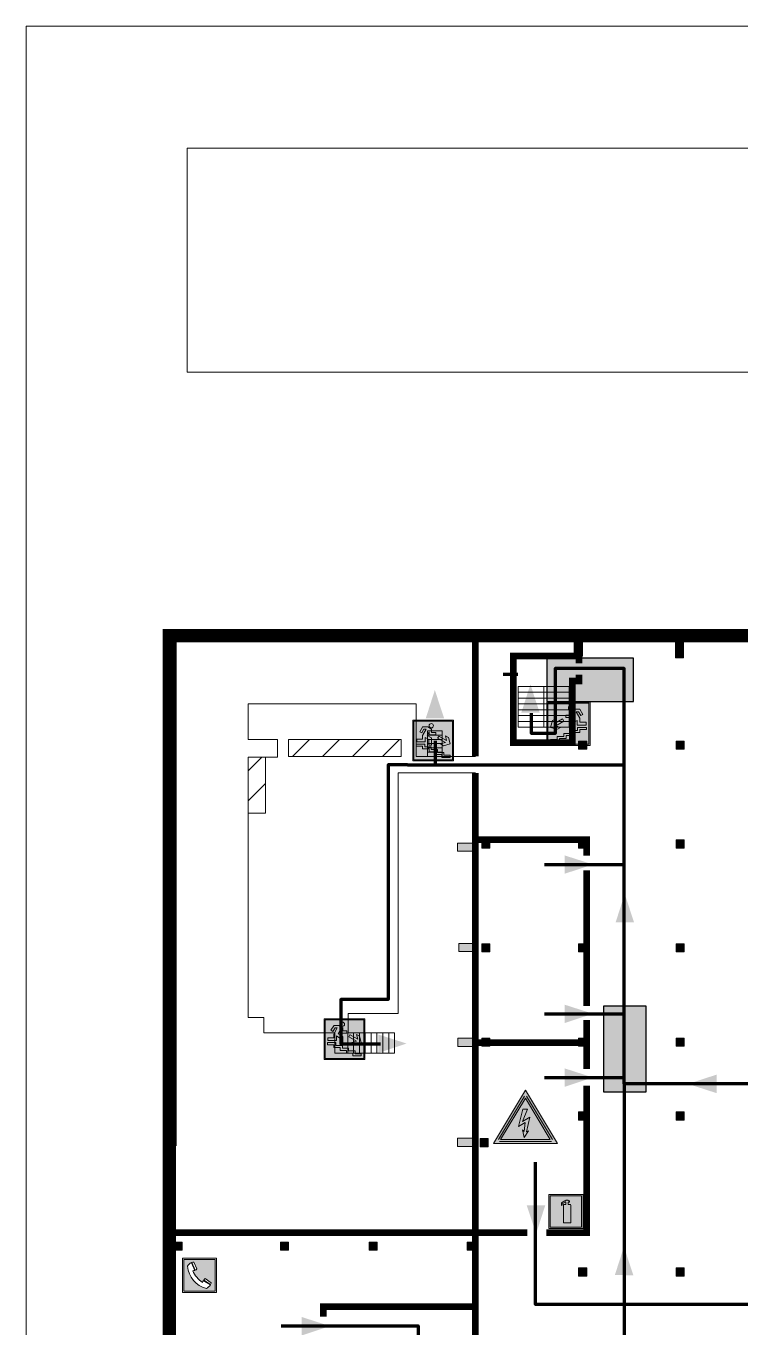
# Model space of a CAD drawing. Header units: millimetres. Extents: x 13810 to 67229, y 12374 to 21950.
# Drawn here: x 30417.2 to 30529.7, y 13946 to 14150.9 of the extents above; entities that cross this region are included whole.
import ezdxf

# ---------------------------------------------------------------- set-up
doc = ezdxf.new("R2010")
doc.units = ezdxf.units.MM
doc.layers.add('План_Штампы', color=7, linetype='Continuous')
picture_1 = doc.add_image_def('image1.jpg', size_in_pixel=(337, 105))

# ---------------------------------------------------------------- blocks, each defined once
blk = doc.blocks.new('A$C32E8229D')
at = {"true_color": 0xffffff}
blk.add_hatch(color=7, dxfattribs=at).paths.add_polyline_path([(0, 0), (0, -8), (16, -8), (16, 0)])
h = blk.add_hatch(color=126)
h.paths.add_polyline_path([(0.2, -0.2), (15.8, -0.2), (15.8, -7.8), (0.2, -7.8)])
h.paths.add_polyline_path([(13.49, -2.05), (12.08, -2.05), (11.37, -2.63, 0.162397), (11.29, -2.84), (11.29, -3.63), (10.35, -3.63), (10.35, -4.05), (11.68, -4.05), (11.68, -3.48), (12.26, -4.28), (11.29, -5.1), (11.29, -6.78), (11.85, -6.78), (11.85, -5.44), (12.8, -4.64), (12.8, -5.94), (14.46, -5.94), (14.46, -5.39), (13.45, -5.39), (13.45, -3.97), (12.46, -2.59), (13.15, -2.59), (13.69, -3.34), (14.18, -3)], flags=16)
h.paths.add_polyline_path([(10.74, -1.82, 1), (11.8, -1.82, 1)], flags=16)
h.paths.add_polyline_path([(9.39, -3.59), (5.99, -3.59), (6.56, -3.03), (5.91, -3.03), (5.1, -3.83), (5.91, -4.64), (6.56, -4.64), (5.99, -4.09), (9.39, -4.09)], flags=16)
h.paths.add_polyline_path([(4.29, -1.08), (1.72, -1.08), (1.72, -6.6), (4.29, -6.6)], flags=16)
at = {"color": 126}
blk.add_lwpolyline([(16, -8), (0, -8), (0, 0), (16, 0)], close=True, dxfattribs=at)
blk = doc.blocks.new('A$C3AD82952')
at = {"true_color": 0xf5f5ff}
h = blk.add_hatch(color=7, dxfattribs=at)
h.dxf.hatch_style = 1
h.paths.add_polyline_path([(8.21, 8.73, 0.414214), (7.89, 9.05), (7.22, 9.05), (7.22, 9.92), (7.59, 9.92, 1), (7.57, 10.36), (7.22, 10.36), (7.22, 10.6), (6.43, 10.6), (6.43, 10.36), (6.01, 10.36), (4.74, 9.59), (4.74, 8.69), (4.98, 8.73), (4.98, 9.26), (6.12, 9.91), (6.43, 9.91), (6.43, 9.05), (5.76, 9.05, 0.414214), (5.44, 8.73), (5.44, 2.2), (8.21, 2.2)], flags=0)
h.paths.add_polyline_path([(12.8, 12.8), (0, 12.8), (0, 0), (12.8, 0)])
h.paths.add_polyline_path([(0.51, 12.29), (12.29, 12.29), (12.29, 0.51), (0.51, 0.51)], flags=16)
h.paths.add_polyline_path([(4.74, 9.59), (6.01, 10.36), (6.43, 10.36), (6.43, 10.6), (7.22, 10.6), (7.22, 10.36), (7.59, 10.36, -0.94586), (7.59, 9.92), (7.22, 9.92), (7.22, 9.05), (7.89, 9.05, -0.414214), (8.21, 8.73), (8.21, 2.2), (5.44, 2.2), (5.44, 8.73, -0.414214), (5.76, 9.05), (6.43, 9.05), (6.43, 9.91), (6.12, 9.91), (4.98, 9.26), (4.98, 8.73), (4.74, 8.69)], flags=0)
h = blk.add_hatch(color=242)
h.dxf.hatch_style = 1
h.paths.add_polyline_path([(12.29, 12.29), (0.51, 12.29), (0.51, 0.51), (12.29, 0.51)])
h.paths.add_polyline_path([(4.74, 8.69), (4.74, 9.59), (6.01, 10.36), (6.43, 10.36), (6.43, 10.6), (7.22, 10.6), (7.22, 10.36), (7.59, 10.36, -0.94586), (7.59, 9.92), (7.22, 9.92), (7.22, 9.05), (7.89, 9.05, -0.414214), (8.21, 8.73), (8.21, 2.2), (5.44, 2.2), (5.44, 8.73, -0.414214), (5.76, 9.05), (6.43, 9.05), (6.43, 9.91), (6.12, 9.91), (4.98, 9.26), (4.98, 8.73)], flags=16)
h = blk.add_hatch(color=7, dxfattribs=at)
h.dxf.hatch_style = 1
h.paths.add_polyline_path([(8.21, 8.73, 0.414214), (7.89, 9.05), (7.22, 9.05), (7.22, 9.92), (7.59, 9.92, 1), (7.57, 10.36), (7.22, 10.36), (7.22, 10.6), (6.43, 10.6), (6.43, 10.36), (6.01, 10.36), (4.74, 9.59), (4.74, 8.69), (4.98, 8.73), (4.98, 9.26), (6.12, 9.91), (6.43, 9.91), (6.43, 9.05), (5.76, 9.05, 0.414214), (5.44, 8.73), (5.44, 2.2), (8.21, 2.2)])
at = {"color": 242, "lineweight": 5}
for p, q in [((0, 0), (0, 12.8)), ((0, 12.8), (12.8, 12.8)), ((6.01, 10.36), (4.74, 9.59)), ((4.98, 9.26), (6.12, 9.91)), ((6.01, 10.36), (6.43, 10.36)), ((6.12, 9.91), (6.43, 9.91)), ((7.22, 10.6), (6.43, 10.6)), ((6.43, 10.6), (6.43, 10.36)), ((6.43, 9.91), (6.43, 9.05)), ((7.22, 10.36), (7.22, 10.6)), ((7.59, 10.36), (7.22, 10.36)), ((7.22, 9.05), (7.22, 9.92)), ((7.59, 9.92), (7.22, 9.92)), ((12.8, 0), (12.8, 12.8)), ((4.74, 9.59), (4.74, 8.69)), ((4.74, 8.69), (4.98, 8.73)), ((4.98, 8.73), (4.98, 9.26)), ((5.44, 2.2), (5.44, 8.73)), ((5.76, 9.05), (6.43, 9.05)), ((7.89, 9.05), (7.22, 9.05)), ((8.21, 2.2), (8.21, 8.73)), ((0, 0), (12.8, 0)), ((5.44, 2.2), (8.21, 2.2))]:
    blk.add_line(p, q, dxfattribs=at)
blk.add_lwpolyline([(0.51, 12.29), (12.29, 12.29), (12.29, 0.51), (0.51, 0.51)], close=True, dxfattribs=at)
for centre, radius, start, end in [((7.58, 10.14), 0.223, 273.1875, 86.8125), ((5.76, 8.73), 0.32, 90, 180), ((7.89, 8.73), 0.32, 0, 90)]:
    blk.add_arc(centre, radius, start, end, dxfattribs=at)
blk = doc.blocks.new('A$C3E6D3DDE')
at = {"lineweight": 5}
h = blk.add_hatch(color=40, dxfattribs=at)
h.paths.add_polyline_path([(24.1, 1.45), (16.46, -11.35), (31.74, -11.35)])
h.paths.add_polyline_path([(24.09, -0.46), (30.03, -10.41), (18.14, -10.41)], flags=16)
h.paths.add_polyline_path([(24.54, -3.08), (23.41, -6.02), (25.13, -5.01), (24.33, -8.5), (24.82, -8.27), (23.79, -9.86), (23.4, -8.04), (23.8, -8.43), (24.04, -6.29), (22.39, -7.25), (23.44, -3.08)], flags=0)
h = blk.add_hatch(color=256, dxfattribs=at)
h.paths.add_polyline_path([(24.37, 0.03, 0.567511), (23.82, 0.03), (17.59, -10.4, 0.582454), (17.86, -10.88), (30.32, -10.88, 0.582149), (30.6, -10.4)])
h.paths.add_polyline_path([(24.09, -0.46), (18.14, -10.41), (30.03, -10.41)], flags=16)
h.paths.add_polyline_path([(24.54, -3.08), (23.41, -6.02), (25.13, -5.01), (24.33, -8.5), (24.82, -8.27), (23.79, -9.86), (23.4, -8.04), (23.8, -8.43), (24.04, -6.29), (22.39, -7.25), (23.44, -3.08)], flags=0)
h = blk.add_hatch(color=40, dxfattribs=at)
h.paths.add_polyline_path([(24.09, -0.46), (18.14, -10.41), (30.03, -10.41)])
h.paths.add_polyline_path([(24.82, -8.27), (23.79, -9.86), (23.4, -8.04), (23.8, -8.43), (24.04, -6.29), (22.39, -7.25), (23.44, -3.08), (24.54, -3.08), (23.41, -6.02), (25.13, -5.01), (24.33, -8.5)], flags=16)
at = {"color": 40, "lineweight": 5}
for p, q in [((16.46, -11.35), (24.1, 1.45)), ((24.1, 1.45), (31.74, -11.35))]:
    blk.add_line(p, q, dxfattribs=at)
at = {"lineweight": 5}
for p, q in [((17.59, -10.4), (23.82, 0.03)), ((24.37, 0.03), (30.6, -10.4)), ((18.14, -10.41), (24.09, -0.46)), ((23.44, -3.08), (22.39, -7.25)), ((23.41, -6.02), (24.54, -3.08)), ((24.54, -3.08), (23.44, -3.08)), ((24.09, -0.46), (30.03, -10.41)), ((25.13, -5.01), (23.41, -6.02)), ((24.33, -8.5), (25.13, -5.01)), ((22.39, -7.25), (24.04, -6.29)), ((23.8, -8.43), (23.4, -8.04)), ((23.4, -8.04), (23.79, -9.86)), ((23.79, -9.86), (24.82, -8.27)), ((24.04, -6.29), (23.8, -8.43)), ((24.82, -8.27), (24.33, -8.5)), ((17.86, -10.88), (30.32, -10.88)), ((18.14, -10.41), (30.03, -10.41))]:
    blk.add_line(p, q, dxfattribs=at)
at = {"color": 50, "lineweight": 5}
blk.add_line((31.74, -11.35), (16.46, -11.35), dxfattribs=at)
blk = doc.blocks.new('A$C456E1F9C')
at = {"lineweight": 5}
h = blk.add_hatch(color=242, dxfattribs=at)
h.paths.add_polyline_path([(0.51, -1.47), (0.51, -13.26), (12.29, -13.26), (12.29, -1.47)])
h.paths.add_polyline_path([(5.42, -4.95, -0.254479), (4.78, -5.4), (3.52, -2.53, -0.209735), (4.23, -2.4)], flags=16)
h.paths.add_polyline_path([(8.53, -8.6), (10.87, -10.17), (10.54, -10.76), (8.03, -9.13, -0.192251)], flags=16)
h.paths.add_polyline_path([(4.61, -5.49, 0.005518), (3.87, -5.72, 0.128647), (7.49, -10.01, 0.00809), (7.83, -9.33), (10.47, -10.97, -0.16736), (8.99, -12.25, -0.327862), (1.95, -3.95, -0.166952), (3.36, -2.62)], flags=16)
at = {"color": 242, "lineweight": 5}
for p, q in [((0, -13.77), (0, -0.97)), ((12.8, -0.97), (0, -0.97)), ((4.61, -5.49), (3.36, -2.62)), ((3.52, -2.53), (4.78, -5.4)), ((4.23, -2.4), (5.42, -4.95)), ((12.8, -13.77), (12.8, -0.97)), ((7.83, -9.33), (10.47, -10.97)), ((8.03, -9.13), (10.54, -10.76)), ((10.81, -10.12), (8.53, -8.6)), ((0, -13.77), (12.8, -13.77)), ((10.54, -10.76), (10.8, -10.3)), ((10.8, -10.3), (10.81, -10.12))]:
    blk.add_line(p, q, dxfattribs=at)
blk.add_lwpolyline([(0.51, -1.47), (12.29, -1.47), (12.29, -13.26), (0.51, -13.26)], close=True, dxfattribs=at)
for centre, radius, start, end in [((4.59, -5.34), 2.99, 114.2845, 152.1974), ((11.12, -3.31), 9.19, 183.9915, 256.6009), ((4.02, -3.27), 0.891, 76.3284, 123.7092), ((14.98, -39.1), 35.17, 107.1487, 108.4135), ((13.86, -0.94), 11.08, 205.5536, 234.8762), ((4.68, -4.59), 0.824, 276.9621, 334.0723), ((-13.31, 0.8), 23.44, 332.5487, 334.4027), ((8.94, -9.5), 0.989, 114.4092, 157.9388), ((7.87, -9.46), 3, 291.9291, 329.9329)]:
    blk.add_arc(centre, radius, start, end, dxfattribs=at)
blk = doc.blocks.new('A$C7B4425F7')
at = {"true_color": 0xffffff}
blk.add_hatch(color=7, dxfattribs=at).paths.add_polyline_path([(0, 0), (-16, 0), (-16, -8), (0, -8)])
h = blk.add_hatch(color=126)
h.paths.add_polyline_path([(-0.2, -0.2), (-15.8, -0.2), (-15.8, -7.8), (-0.2, -7.8)])
h.paths.add_polyline_path([(-11.76, -2.03), (-11.76, -3.66), (-11.17, -3.66, -0.568275), (-11.17, -6.18), (-12.58, -6.18), (-12.58, -2.03)], flags=16)
h.paths.add_polyline_path([(-13.33, -4.12, -0.495768), (-13.59, -6.18), (-15.03, -6.18), (-15.03, -2.03), (-13.59, -2.03, -0.487973)], flags=16)
h.paths.add_polyline_path([(-10.25, -2.03), (-9.48, -2.03), (-9.48, -6.18), (-10.25, -6.18)], flags=16)
h.paths.add_polyline_path([(-13.84, -3.69), (-14.24, -3.69), (-14.24, -3.03), (-13.9, -3.03, -0.692621)], flags=0)
h.paths.add_polyline_path([(-9.15, -2.03), (-8.4, -2.03), (-8.04, -3.07), (-7.68, -2.03), (-6.93, -2.03), (-7.64, -4.1), (-6.93, -6.18), (-7.68, -6.18), (-8.04, -5.14), (-8.4, -6.18), (-9.15, -6.18), (-8.44, -4.1)], flags=16)
h.paths.add_polyline_path([(-11.76, -4.46), (-11.42, -4.46, -0.692621), (-11.36, -5.12), (-11.76, -5.12)], flags=0)
h.paths.add_polyline_path([(-13.9, -5.2), (-14.24, -5.2), (-14.24, -4.55), (-13.84, -4.55, -0.708038)], flags=0)
edge = h.paths.add_edge_path(flags=16)
edge.add_ellipse((-5.51, -4.08), major_axis=(0, 2.05), ratio=0.586184, start_angle=0, end_angle=360)
edge = h.paths.add_edge_path(flags=0)
edge.add_ellipse((-5.51, -4.08), major_axis=(0, 1.14), ratio=0.454828, start_angle=0, end_angle=360)
h.paths.add_polyline_path([(-4.13, -4.96, 0.377264), (-3.48, -4.52, 0.0555), (-3.16, -2.03), (-1.66, -2.03), (-1.66, -4.96), (-0.96, -4.96), (-0.96, -7.01), (-1.75, -7.01), (-1.75, -6.18), (-3.3, -6.18), (-3.3, -7.02), (-4.13, -7.02)], flags=16)
h.paths.add_polyline_path([(-2.73, -2.91), (-2.28, -2.91), (-2.28, -4.96), (-3.05, -4.96, 0.079136)], flags=0)
at = {"color": 126}
blk.add_lwpolyline([(-16, -8), (0, -8), (0, 0), (-16, 0)], close=True, dxfattribs=at)
blk = doc.blocks.new('вниз 3')
at = {"lineweight": 0, "true_color": 0xffffff}
h = blk.add_hatch(color=7, dxfattribs=at)
h.dxf.hatch_style = 1
h.paths.add_polyline_path([(40997.5, -4475.69), (40997.25, -4475.28), (40995.76, -4476.15), (40995.97, -4475.23), (40995.39, -4475.56), (40995.05, -4476.83), (40996.33, -4477.17), (40996.91, -4476.83), (40996, -4476.55)], flags=0)
h.paths.add_polyline_path([(40999.81, -4473.95), (41000.22, -4473.95), (41000.64, -4474.67), (41001.03, -4474.43), (41000.46, -4473.49), (41000.42, -4473.49), (40999.43, -4473.49), (40998.68, -4473.92), (40998.68, -4474.57), (40997.88, -4474.57), (40997.88, -4475), (40999.14, -4475), (40999.14, -4474.43), (40999.14, -4474.38), (40999.59, -4475.15), (40998.72, -4475.67), (40998.72, -4477.06), (40999.24, -4477.06), (40999.24, -4475.96), (40999.95, -4475.56), (40999.95, -4476.43), (41001.61, -4476.43), (41001.61, -4475.88), (41000.47, -4475.88), (41000.47, -4475.12)], flags=0)
h.paths.add_polyline_path([(40999.2, -4473.24, 1), (40998.35, -4473.24, 1)], flags=0)
h.paths.add_polyline_path([(41000.46, -4477.26), (41001.69, -4477.26), (41001.69, -4476.84), (41000.03, -4476.84), (41000.03, -4477.39), (40998.78, -4477.39), (40998.78, -4477.95), (40997.53, -4477.95), (40997.53, -4478.5), (40996.29, -4478.5), (40996.29, -4479.06), (40995.05, -4479.06), (40995.05, -4479.48), (40995.29, -4479.48), (40996.72, -4479.48), (40996.72, -4478.92), (40997.97, -4478.92), (40997.97, -4478.36), (40999.2, -4478.36), (40999.2, -4477.81), (41000.46, -4477.81)], flags=0)
h.paths.add_polyline_path([(41002.37, -4472.17), (40994.37, -4472.17), (40994.37, -4480.17), (41002.37, -4480.17)])
h.paths.add_polyline_path([(41002.16, -4479.96), (40994.57, -4479.96), (40994.57, -4472.37), (41002.16, -4472.37)], flags=16)
h.paths.add_polyline_path([(41001.61, -4475.88), (41001.61, -4476.43), (40999.95, -4476.43), (40999.95, -4475.56), (40999.24, -4475.96), (40999.24, -4477.06), (40998.72, -4477.06), (40998.72, -4475.67), (40999.59, -4475.15), (40999.14, -4474.38), (40999.14, -4474.43), (40999.14, -4475), (40997.88, -4475), (40997.88, -4474.57), (40998.68, -4474.57), (40998.68, -4473.92), (40999.43, -4473.49), (41000.42, -4473.49), (41000.46, -4473.49), (41001.03, -4474.43), (41000.64, -4474.67), (41000.22, -4473.95), (40999.81, -4473.95), (41000.47, -4475.12), (41000.47, -4475.88)], flags=0)
h.paths.add_polyline_path([(41001.69, -4476.84), (41001.69, -4477.26), (41000.46, -4477.26), (41000.46, -4477.81), (40999.2, -4477.81), (40999.2, -4478.36), (40997.97, -4478.36), (40997.97, -4478.92), (40996.72, -4478.92), (40996.72, -4479.48), (40995.05, -4479.48), (40995.05, -4479.06), (40996.29, -4479.06), (40996.29, -4478.5), (40997.53, -4478.5), (40997.53, -4477.95), (40998.78, -4477.95), (40998.78, -4477.39), (41000.03, -4477.39), (41000.03, -4476.84)], flags=0)
h.paths.add_polyline_path([(40998.35, -4473.24, -1), (40999.2, -4473.24, -1)], flags=0)
h.paths.add_polyline_path([(40997.5, -4475.69), (40996, -4476.55), (40996.91, -4476.83), (40996.33, -4477.17), (40995.05, -4476.83), (40995.39, -4475.56), (40995.97, -4475.23), (40995.76, -4476.15), (40997.25, -4475.28)], flags=0)
at = {"lineweight": 0}
h = blk.add_hatch(color=126, dxfattribs=at)
h.dxf.hatch_style = 1
h.paths.add_polyline_path([(41002.16, -4472.37), (40994.57, -4472.37), (40994.57, -4479.96), (41002.16, -4479.96)])
h.paths.add_polyline_path([(40995.97, -4475.23), (40995.76, -4476.15), (40997.25, -4475.28), (40997.5, -4475.69), (40996, -4476.55), (40996.91, -4476.83), (40996.33, -4477.17), (40995.05, -4476.83), (40995.39, -4475.56)], flags=16)
h.paths.add_polyline_path([(40997.88, -4474.57), (40998.68, -4474.57), (40998.68, -4473.92), (40999.43, -4473.49), (41000.42, -4473.49), (41000.46, -4473.49), (41001.03, -4474.43), (41000.64, -4474.67), (41000.22, -4473.95), (40999.81, -4473.95), (41000.47, -4475.12), (41000.47, -4475.88), (41001.61, -4475.88), (41001.61, -4476.43), (40999.95, -4476.43), (40999.95, -4475.56), (40999.24, -4475.96), (40999.24, -4477.06), (40998.72, -4477.06), (40998.72, -4475.67), (40999.59, -4475.15), (40999.14, -4474.38), (40999.14, -4474.43), (40999.14, -4475), (40997.88, -4475)], flags=16)
h.paths.add_polyline_path([(40998.35, -4473.24, -1), (40999.2, -4473.24, -1)], flags=16)
h.paths.add_polyline_path([(40997.53, -4477.95), (40998.78, -4477.95), (40998.78, -4477.39), (41000.03, -4477.39), (41000.03, -4476.84), (41001.69, -4476.84), (41001.69, -4477.26), (41000.46, -4477.26), (41000.46, -4477.81), (40999.2, -4477.81), (40999.2, -4478.36), (40997.97, -4478.36), (40997.97, -4478.92), (40996.72, -4478.92), (40996.72, -4479.48), (40995.05, -4479.48), (40995.05, -4479.06), (40996.29, -4479.06), (40996.29, -4478.5), (40997.53, -4478.5)], flags=16)
at = {"lineweight": 0, "true_color": 0xffffff}
h = blk.add_hatch(color=7, dxfattribs=at)
h.dxf.hatch_style = 1
h.paths.add_polyline_path([(40999.2, -4473.24, 1), (40998.35, -4473.24, 1)])
h.paths.add_polyline_path([(40999.81, -4473.95), (41000.22, -4473.95), (41000.64, -4474.67), (41001.03, -4474.43), (41000.46, -4473.49), (41000.42, -4473.49), (40999.43, -4473.49), (40998.68, -4473.92), (40998.68, -4474.57), (40997.88, -4474.57), (40997.88, -4475), (40999.14, -4475), (40999.14, -4474.43), (40999.14, -4474.38), (40999.59, -4475.15), (40998.72, -4475.67), (40998.72, -4477.06), (40999.24, -4477.06), (40999.24, -4475.96), (40999.95, -4475.56), (40999.95, -4476.43), (41001.61, -4476.43), (41001.61, -4475.88), (41000.47, -4475.88), (41000.47, -4475.12)])
h.paths.add_polyline_path([(40999.2, -4477.81), (41000.46, -4477.81), (41000.46, -4477.26), (41001.69, -4477.26), (41001.69, -4476.84), (41000.03, -4476.84), (41000.03, -4477.39), (40998.78, -4477.39), (40998.78, -4477.95), (40997.53, -4477.95), (40997.53, -4478.5), (40996.29, -4478.5), (40996.29, -4479.06), (40995.05, -4479.06), (40995.05, -4479.48), (40995.29, -4479.48), (40996.72, -4479.48), (40996.72, -4478.92), (40997.97, -4478.92), (40997.97, -4478.36), (40999.2, -4478.36)])
h.paths.add_polyline_path([(40997.5, -4475.69), (40997.25, -4475.28), (40995.76, -4476.15), (40995.97, -4475.23), (40995.39, -4475.56), (40995.05, -4476.83), (40996.33, -4477.17), (40996.91, -4476.83), (40996, -4476.55)])
at = {"color": 126, "lineweight": 0}
for points in [[(40994.37, -4472.17), (41002.37, -4472.17), (41002.37, -4480.17), (40994.37, -4480.17)], [(40994.57, -4472.37), (41002.16, -4472.37), (41002.16, -4479.96), (40994.57, -4479.96)]]:
    blk.add_lwpolyline(points, close=True, dxfattribs=at)
for points in [[(40995.05, -4476.83), (40995.39, -4475.56), (40995.97, -4475.23), (40995.76, -4476.15), (40997.25, -4475.28), (40997.5, -4475.69), (40996, -4476.55), (40996.91, -4476.83), (40996.33, -4477.17), (40995.05, -4476.83)], [(40999.14, -4474.43), (40999.14, -4475), (40997.88, -4475), (40997.88, -4474.57), (40998.68, -4474.57), (40998.68, -4473.92), (40999.43, -4473.49), (41000.42, -4473.49), (41000.46, -4473.49), (41001.03, -4474.43), (41000.64, -4474.67), (41000.22, -4473.95), (40999.81, -4473.95), (41000.47, -4475.12), (41000.47, -4475.88), (41001.61, -4475.88), (41001.61, -4476.43), (40999.95, -4476.43), (40999.95, -4475.56), (40999.24, -4475.96), (40999.24, -4477.06), (40998.72, -4477.06), (40998.72, -4475.67), (40999.59, -4475.15), (40999.14, -4474.38), (40999.14, -4474.43)], [(40995.29, -4479.48), (40995.05, -4479.48), (40995.05, -4479.06), (40996.29, -4479.06), (40996.29, -4478.5), (40997.53, -4478.5), (40997.53, -4477.95), (40998.78, -4477.95), (40998.78, -4477.39), (41000.03, -4477.39), (41000.03, -4476.84), (41001.69, -4476.84), (41001.69, -4477.26), (41000.46, -4477.26), (41000.46, -4477.81), (40999.2, -4477.81), (40999.2, -4478.36), (40997.97, -4478.36), (40997.97, -4478.92), (40996.72, -4478.92), (40996.72, -4479.48), (40995.05, -4479.48)]]:
    blk.add_lwpolyline(points, dxfattribs=at)
blk.add_circle((40998.77, -4473.24), 0.426, dxfattribs=at)
blk = doc.blocks.new('вниз')
at = {"lineweight": 0, "true_color": 0xffffff}
h = blk.add_hatch(color=7, dxfattribs=at)
h.dxf.hatch_style = 1
h.paths.add_polyline_path([(40994.51, -4472.22), (40986.51, -4472.22), (40986.51, -4480.22), (40994.51, -4480.22)])
h.paths.add_polyline_path([(40994.31, -4472.42), (40994.31, -4480.01), (40986.71, -4480.01), (40986.71, -4472.42)], flags=16)
h.paths.add_polyline_path([(40988.43, -4473.53), (40989.43, -4473.53), (40990.19, -4473.96), (40990.19, -4474.6), (40991, -4474.6), (40991, -4475.06), (40989.73, -4475.06), (40989.73, -4474.46), (40989.3, -4475.18), (40990.17, -4475.7), (40990.17, -4477.11), (40989.63, -4477.11), (40989.63, -4476.01), (40988.94, -4475.59), (40988.94, -4476.46), (40988.94, -4476.46), (40987.47, -4476.46), (40987.26, -4476.46), (40987.26, -4475.92), (40988.4, -4475.92), (40988.4, -4475.2), (40989.1, -4473.99), (40988.66, -4473.99), (40988.24, -4474.7), (40987.86, -4474.47), (40988.41, -4473.56)], flags=0)
h.paths.add_polyline_path([(40990.55, -4473.29, -1), (40989.69, -4473.29, -1)], flags=0)
h.paths.add_polyline_path([(40988.85, -4476.89), (40988.85, -4477.43), (40990.1, -4477.43), (40990.1, -4477.99), (40991.34, -4477.99), (40991.34, -4478.54), (40992.59, -4478.54), (40992.59, -4479.09), (40993.83, -4479.09), (40993.83, -4479.52), (40992.17, -4479.52), (40992.17, -4478.97), (40990.91, -4478.97), (40990.91, -4478.41), (40989.68, -4478.41), (40989.68, -4477.86), (40988.43, -4477.86), (40988.43, -4477.31), (40987.6, -4477.31), (40987.18, -4477.31), (40987.18, -4476.89)], flags=0)
h.paths.add_polyline_path([(40991.61, -4475.33), (40993.12, -4476.2), (40992.9, -4475.27), (40993.48, -4475.6), (40993.83, -4476.88), (40992.56, -4477.22), (40991.97, -4476.88), (40992.9, -4476.61), (40991.38, -4475.74), (40991.58, -4475.39)], flags=0)
h.paths.add_polyline_path([(40990.19, -4473.96), (40989.43, -4473.53), (40988.43, -4473.53), (40988.41, -4473.56), (40987.86, -4474.47), (40988.24, -4474.7), (40988.66, -4473.99), (40989.1, -4473.99), (40988.4, -4475.2), (40988.4, -4475.92), (40987.26, -4475.92), (40987.26, -4476.46), (40987.47, -4476.46), (40988.94, -4476.46), (40988.94, -4476.27), (40988.94, -4475.59), (40989.63, -4476.01), (40989.63, -4477.11), (40990.17, -4477.11), (40990.17, -4475.7), (40989.3, -4475.18), (40989.73, -4474.46), (40989.73, -4475.06), (40991, -4475.06), (40991, -4474.6), (40990.19, -4474.6)], flags=0)
h.paths.add_polyline_path([(40990.55, -4473.29, 1), (40989.69, -4473.29, 1)], flags=0)
h.paths.add_polyline_path([(40991.61, -4475.33), (40991.58, -4475.39), (40991.38, -4475.74), (40992.9, -4476.61), (40991.97, -4476.88), (40992.56, -4477.22), (40993.83, -4476.88), (40993.48, -4475.6), (40992.9, -4475.27), (40993.12, -4476.2)], flags=0)
h.paths.add_polyline_path([(40990.1, -4477.43), (40988.85, -4477.43), (40988.85, -4476.89), (40987.18, -4476.89), (40987.18, -4477.31), (40987.6, -4477.31), (40988.43, -4477.31), (40988.43, -4477.86), (40989.68, -4477.86), (40989.68, -4478.41), (40990.91, -4478.41), (40990.91, -4478.97), (40992.17, -4478.97), (40992.17, -4479.52), (40993.83, -4479.52), (40993.83, -4479.09), (40992.59, -4479.09), (40992.59, -4478.54), (40991.34, -4478.54), (40991.34, -4477.99), (40990.1, -4477.99)], flags=0)
at = {"lineweight": 0}
h = blk.add_hatch(color=126, dxfattribs=at)
h.dxf.hatch_style = 1
h.paths.add_polyline_path([(40994.31, -4472.42), (40986.71, -4472.42), (40986.71, -4480.01), (40994.31, -4480.01)])
h.paths.add_polyline_path([(40988.43, -4473.53), (40989.43, -4473.53), (40990.19, -4473.96), (40990.19, -4474.6), (40991, -4474.6), (40991, -4475.06), (40989.73, -4475.06), (40989.73, -4474.46), (40989.3, -4475.18), (40990.17, -4475.7), (40990.17, -4477.11), (40989.63, -4477.11), (40989.63, -4476.01), (40988.94, -4475.59), (40988.94, -4476.46), (40988.94, -4476.46), (40987.47, -4476.46), (40987.26, -4476.46), (40987.26, -4475.92), (40988.4, -4475.92), (40988.4, -4475.2), (40989.1, -4473.99), (40988.66, -4473.99), (40988.24, -4474.7), (40987.86, -4474.47), (40988.41, -4473.56)], flags=16)
h.paths.add_polyline_path([(40990.55, -4473.29, -1), (40989.69, -4473.29, -1)], flags=16)
h.paths.add_polyline_path([(40988.85, -4476.89), (40988.85, -4477.43), (40990.1, -4477.43), (40990.1, -4477.99), (40991.34, -4477.99), (40991.34, -4478.54), (40992.59, -4478.54), (40992.59, -4479.09), (40993.83, -4479.09), (40993.83, -4479.52), (40992.17, -4479.52), (40992.17, -4478.97), (40990.91, -4478.97), (40990.91, -4478.41), (40989.68, -4478.41), (40989.68, -4477.86), (40988.43, -4477.86), (40988.43, -4477.31), (40987.6, -4477.31), (40987.18, -4477.31), (40987.18, -4476.89)], flags=16)
h.paths.add_polyline_path([(40991.61, -4475.33), (40993.12, -4476.2), (40992.9, -4475.27), (40993.48, -4475.6), (40993.83, -4476.88), (40992.56, -4477.22), (40991.97, -4476.88), (40992.9, -4476.61), (40991.38, -4475.74), (40991.58, -4475.39)], flags=16)
at = {"lineweight": 0, "true_color": 0xffffff}
h = blk.add_hatch(color=7, dxfattribs=at)
h.dxf.hatch_style = 1
h.paths.add_polyline_path([(40989.73, -4474.46), (40989.73, -4475.06), (40991, -4475.06), (40991, -4474.6), (40990.19, -4474.6), (40990.19, -4473.96), (40989.43, -4473.53), (40988.43, -4473.53), (40988.41, -4473.56), (40987.86, -4474.47), (40988.24, -4474.7), (40988.66, -4473.99), (40989.1, -4473.99), (40988.4, -4475.2), (40988.4, -4475.92), (40987.26, -4475.92), (40987.26, -4476.46), (40987.47, -4476.46), (40988.94, -4476.46), (40988.94, -4475.59), (40989.63, -4476.01), (40989.63, -4477.11), (40990.17, -4477.11), (40990.17, -4475.7), (40989.3, -4475.18)])
h.paths.add_polyline_path([(40989.69, -4473.29, 1), (40990.55, -4473.29, 1)])
h.paths.add_polyline_path([(40991.61, -4475.33), (40991.58, -4475.39), (40991.38, -4475.74), (40992.9, -4476.61), (40991.97, -4476.88), (40992.56, -4477.22), (40993.83, -4476.88), (40993.48, -4475.6), (40992.9, -4475.27), (40993.12, -4476.2)])
h.paths.add_polyline_path([(40990.1, -4477.43), (40988.85, -4477.43), (40988.85, -4476.89), (40987.18, -4476.89), (40987.18, -4477.31), (40987.6, -4477.31), (40988.43, -4477.31), (40988.43, -4477.86), (40989.68, -4477.86), (40989.68, -4478.41), (40990.91, -4478.41), (40990.91, -4478.97), (40992.17, -4478.97), (40992.17, -4479.52), (40993.83, -4479.52), (40993.83, -4479.09), (40992.59, -4479.09), (40992.59, -4478.54), (40991.34, -4478.54), (40991.34, -4477.99), (40990.1, -4477.99)])
at = {"color": 126, "lineweight": 0}
for points in [[(40986.51, -4472.22), (40994.51, -4472.22), (40994.51, -4480.22), (40986.51, -4480.22)], [(40986.71, -4472.42), (40994.31, -4472.42), (40994.31, -4480.01), (40986.71, -4480.01)]]:
    blk.add_lwpolyline(points, close=True, dxfattribs=at)
for points in [[(40987.47, -4476.46), (40987.26, -4476.46), (40987.26, -4475.92), (40988.4, -4475.92), (40988.4, -4475.2), (40989.1, -4473.99), (40988.66, -4473.99), (40988.24, -4474.7), (40987.86, -4474.47), (40988.41, -4473.56), (40988.43, -4473.53), (40989.43, -4473.53), (40990.19, -4473.96), (40990.19, -4474.6), (40991, -4474.6), (40991, -4475.06), (40989.73, -4475.06), (40989.73, -4474.46), (40989.3, -4475.18), (40990.17, -4475.7), (40990.17, -4477.11), (40989.63, -4477.11), (40989.63, -4476.01), (40988.94, -4475.59), (40988.94, -4476.46)], [(40991.58, -4475.39), (40991.38, -4475.74), (40992.9, -4476.61), (40991.97, -4476.88), (40992.56, -4477.22), (40993.83, -4476.88), (40993.48, -4475.6), (40992.9, -4475.27), (40993.12, -4476.2), (40991.61, -4475.33), (40991.58, -4475.39)], [(40987.6, -4477.31), (40987.18, -4477.31), (40987.18, -4476.89), (40988.85, -4476.89), (40988.85, -4477.43), (40990.1, -4477.43), (40990.1, -4477.99), (40991.34, -4477.99), (40991.34, -4478.54), (40992.59, -4478.54), (40992.59, -4479.09), (40993.83, -4479.09), (40993.83, -4479.52), (40992.17, -4479.52), (40992.17, -4478.97), (40990.91, -4478.97), (40990.91, -4478.41), (40989.68, -4478.41), (40989.68, -4477.86), (40988.43, -4477.86), (40988.43, -4477.31), (40987.6, -4477.31)], [(40987.47, -4476.46), (40988.94, -4476.46), (40988.94, -4476.27)]]:
    blk.add_lwpolyline(points, dxfattribs=at)
blk.add_circle((40990.12, -4473.29), 0.432, dxfattribs=at)

msp = doc.modelspace()

# ---------------------------------------------------------------- hatches: boundary and pattern name
at = {"lineweight": 0}
h = msp.add_hatch(color=256, dxfattribs=at)
h.dxf.hatch_style = 1
h.paths.add_polyline_path([(30503.46, 14054.3), (30503.46, 14053.01), (30504.74, 14053.01), (30504.74, 14054.3)])
h = msp.add_hatch(color=256, dxfattribs=at)
h.dxf.hatch_style = 1
h.paths.add_polyline_path([(30519.35, 14054.04), (30519.35, 14052.75), (30520.64, 14052.75), (30520.64, 14054.04)])
h = msp.add_hatch(color=256, dxfattribs=at)
h.dxf.hatch_style = 1
h.paths.add_polyline_path([(30503.46, 14053.01), (30503.46, 14051.72), (30504.74, 14051.72), (30504.74, 14053.01)])
h = msp.add_hatch(color=256, dxfattribs=at)
h.dxf.hatch_style = 1
h.paths.add_polyline_path([(30519.35, 14052.75), (30519.35, 14051.46), (30520.64, 14051.46), (30520.64, 14052.75)])
at = {"lineweight": 0, "true_color": 0x000000}
h = msp.add_hatch(dxfattribs=at)
h.set_pattern_fill('ANSI31', color=18, scale=1.05, angle=180)
h.set_pattern_definition([(225, (47604.692, 22233.135), (2.35731723, -2.35731723), [])])
h.paths.add_polyline_path([(30458.5, 14038.64), (30458.5, 14035.97), (30476.21, 14035.97), (30476.21, 14038.64)])
h.paths.add_polyline_path([(30452.17, 14027.05), (30454.9, 14027.05), (30454.9, 14035.85), (30452.17, 14035.85)])
at = {"lineweight": 0}
h = msp.add_hatch(color=256, dxfattribs=at)
h.dxf.hatch_style = 1
h.paths.add_polyline_path([(30504.13, 14038.38), (30504.13, 14037.09), (30505.41, 14037.09), (30505.41, 14038.38)])
h = msp.add_hatch(color=256, dxfattribs=at)
h.dxf.hatch_style = 1
h.paths.add_polyline_path([(30519.48, 14038.38), (30519.48, 14037.09), (30520.76, 14037.09), (30520.76, 14038.38)])
h = msp.add_hatch(color=256, dxfattribs=at)
h.dxf.hatch_style = 1
h.paths.add_polyline_path([(30488.89, 14022.85), (30488.89, 14021.55), (30490.17, 14021.55), (30490.17, 14022.85)])
h = msp.add_hatch(color=256, dxfattribs=at)
h.dxf.hatch_style = 1
h.paths.add_polyline_path([(30504.13, 14022.85), (30504.13, 14021.55), (30505.41, 14021.55), (30505.41, 14022.85)])
h = msp.add_hatch(color=256, dxfattribs=at)
h.dxf.hatch_style = 1
h.paths.add_polyline_path([(30519.48, 14022.85), (30519.48, 14021.55), (30520.76, 14021.55), (30520.76, 14022.85)])
h = msp.add_hatch(color=256, dxfattribs=at)
h.dxf.hatch_style = 1
h.paths.add_polyline_path([(30485.08, 14022.33), (30485.08, 14021.04), (30487.93, 14021.04), (30487.93, 14022.33)])
h = msp.add_hatch(color=256, dxfattribs=at)
h.dxf.hatch_style = 1
h.paths.add_polyline_path([(30485.28, 14006.54), (30485.28, 14005.25), (30488.13, 14005.25), (30488.13, 14006.54)])
h = msp.add_hatch(color=256, dxfattribs=at)
h.dxf.hatch_style = 1
h.paths.add_polyline_path([(30488.89, 14006.49), (30488.89, 14005.2), (30490.17, 14005.2), (30490.17, 14006.49)])
h = msp.add_hatch(color=256, dxfattribs=at)
h.dxf.hatch_style = 1
h.paths.add_polyline_path([(30504.13, 14006.49), (30504.13, 14005.2), (30505.41, 14005.2), (30505.41, 14006.49)])
h = msp.add_hatch(color=256, dxfattribs=at)
h.dxf.hatch_style = 1
h.paths.add_polyline_path([(30519.48, 14006.49), (30519.48, 14005.2), (30520.76, 14005.2), (30520.76, 14006.49)])
h = msp.add_hatch(color=256, dxfattribs=at)
h.dxf.hatch_style = 1
h.paths.add_polyline_path([(30485.16, 13991.63), (30485.16, 13990.33), (30488.01, 13990.33), (30488.01, 13991.63)])
h = msp.add_hatch(color=256, dxfattribs=at)
h.dxf.hatch_style = 1
h.paths.add_polyline_path([(30488.89, 13991.65), (30488.89, 13990.36), (30490.17, 13990.36), (30490.17, 13991.65)])
h = msp.add_hatch(color=256, dxfattribs=at)
h.dxf.hatch_style = 1
h.paths.add_polyline_path([(30504.13, 13991.65), (30504.13, 13990.36), (30505.41, 13990.36), (30505.41, 13991.65)])
h = msp.add_hatch(color=256, dxfattribs=at)
h.dxf.hatch_style = 1
h.paths.add_polyline_path([(30519.48, 13991.65), (30519.48, 13990.36), (30520.76, 13990.36), (30520.76, 13991.65)])
h = msp.add_hatch(color=256, dxfattribs=at)
h.dxf.hatch_style = 1
h.paths.add_polyline_path([(30504.13, 13980.02), (30504.13, 13978.73), (30505.41, 13978.73), (30505.41, 13980.02)])
h = msp.add_hatch(color=256, dxfattribs=at)
h.dxf.hatch_style = 1
h.paths.add_polyline_path([(30519.48, 13980.02), (30519.48, 13978.73), (30520.76, 13978.73), (30520.76, 13980.02)])
h = msp.add_hatch(color=256, dxfattribs=at)
h.dxf.hatch_style = 1
h.paths.add_polyline_path([(30485.1, 13975.9), (30485.1, 13974.61), (30487.95, 13974.61), (30487.95, 13975.9)])
h = msp.add_hatch(color=256, dxfattribs=at)
h.dxf.hatch_style = 1
h.paths.add_polyline_path([(30488.64, 13975.85), (30488.64, 13974.56), (30489.92, 13974.56), (30489.92, 13975.85)])
h = msp.add_hatch(color=256, dxfattribs=at)
h.dxf.hatch_style = 1
h.paths.add_polyline_path([(30440.47, 13959.55), (30440.47, 13958.26), (30441.75, 13958.26), (30441.75, 13959.55)])
h = msp.add_hatch(color=256, dxfattribs=at)
h.dxf.hatch_style = 1
h.paths.add_polyline_path([(30457.22, 13959.55), (30457.22, 13958.26), (30458.5, 13958.26), (30458.5, 13959.55)])
h = msp.add_hatch(color=256, dxfattribs=at)
h.dxf.hatch_style = 1
h.paths.add_polyline_path([(30471.19, 13959.55), (30471.19, 13958.26), (30472.47, 13958.26), (30472.47, 13959.55)])
h = msp.add_hatch(color=256, dxfattribs=at)
h.dxf.hatch_style = 1
h.paths.add_polyline_path([(30486.62, 13959.55), (30486.62, 13958.26), (30487.9, 13958.26), (30487.9, 13959.55)])
h = msp.add_hatch(color=256, dxfattribs=at)
h.dxf.hatch_style = 1
h.paths.add_polyline_path([(30504.13, 13955.49), (30504.13, 13954.2), (30505.41, 13954.2), (30505.41, 13955.49)])
h = msp.add_hatch(color=256, dxfattribs=at)
h.dxf.hatch_style = 1
h.paths.add_polyline_path([(30519.48, 13955.49), (30519.48, 13954.2), (30520.76, 13954.2), (30520.76, 13955.49)])

# ---------------------------------------------------------------- linework, layer by layer
at = {"color": 126, "lineweight": 0, "true_color": 0x008754}
msp.add_lwpolyline([(30417.22, 14150.9), (31017.22, 14150.9), (31017.22, 13755.9), (30417.22, 13755.9)], close=True, dxfattribs=at)
at = {"lineweight": 0}
for points, const_width in [([(30439.78, 14056.04), (30439.78, 13878.87), (30507.1, 13878.87)], 2.1), ([(30510.33, 14054.96), (30439.98, 14054.96)], 2.1), ([(30440.41, 14008.64), (30440.41, 14054.79)], 1.05), ([(30993.1, 13879.16), (30993.17, 13879.16), (30993.17, 14054.96), (30510.33, 14054.96)], 2.1), ([(30494.58, 14048.88), (30492.25, 14048.88)], 0.525), ([(30440.41, 13974.66), (30440.41, 14009.03)], 1.05)]:
    msp.add_lwpolyline(points, dxfattribs=dict(at, const_width=const_width))
at = {"lineweight": 100, "const_width": 1.05}
for points in [[(30487.9, 14035.97), (30487.9, 14055.32)], [(30504.22, 14048.82), (30504.22, 14047.86), (30503.17, 14047.86), (30503.17, 14038.13), (30493.87, 14038.13), (30493.87, 14051.77), (30504.22, 14051.77), (30504.22, 14050.61)], [(30487.9, 13944.72), (30487.9, 14033.38)], [(30487.9, 14022.85), (30505.41, 14022.85), (30505.41, 14020.36)], [(30505.41, 14018.04), (30505.41, 13996.71)], [(30505.41, 13994.49), (30505.41, 13986.8)], [(30505.39, 13990.91), (30488.16, 13990.91)], [(30505.41, 13984.18), (30505.41, 13961.03), (30499.04, 13961.03)], [(30487.9, 13961.03), (30439.62, 13961.03)], [(30487.9, 13961.03), (30496.06, 13961.03)], [(30487.88, 13949.41), (30463.99, 13949.41), (30463.99, 13947.82)]]:
    msp.add_lwpolyline(points, dxfattribs=at)
at = {"lineweight": 0}
for points in [[(30504.74, 14053.01), (30503.46, 14053.01), (30503.46, 14054.3), (30504.74, 14054.3)], [(30520.64, 14052.75), (30519.35, 14052.75), (30519.35, 14054.04), (30520.64, 14054.04)], [(30504.74, 14051.72), (30503.46, 14051.72), (30503.46, 14053.01), (30504.74, 14053.01)], [(30520.64, 14051.46), (30519.35, 14051.46), (30519.35, 14052.75), (30520.64, 14052.75)], [(30498.65, 14046.98), (30494.64, 14046.98), (30494.64, 14046.06), (30498.65, 14046.06)], [(30498.65, 14046.06), (30494.64, 14046.06), (30494.64, 14045.15), (30498.65, 14045.15)], [(30498.65, 14045.15), (30494.64, 14045.15), (30494.64, 14044.23), (30498.65, 14044.23)], [(30502.65, 14046.98), (30498.65, 14046.98), (30498.65, 14046.06), (30502.65, 14046.06)], [(30502.65, 14046.06), (30498.65, 14046.06), (30498.65, 14045.15), (30502.65, 14045.15)], [(30502.65, 14045.15), (30498.65, 14045.15), (30498.65, 14044.23), (30502.65, 14044.23)], [(30498.65, 14044.23), (30494.64, 14044.23), (30494.64, 14043.31), (30498.65, 14043.31)], [(30498.65, 14043.31), (30494.64, 14043.31), (30494.64, 14042.4), (30498.65, 14042.4)], [(30502.65, 14044.23), (30498.65, 14044.23), (30498.65, 14043.31), (30502.65, 14043.31)], [(30502.65, 14043.31), (30498.65, 14043.31), (30498.65, 14042.4), (30502.65, 14042.4)], [(30498.65, 14042.4), (30494.64, 14042.4), (30494.64, 14041.48), (30498.65, 14041.48)], [(30498.65, 14041.48), (30494.64, 14041.48), (30494.64, 14040.57), (30498.65, 14040.57)], [(30502.65, 14042.4), (30498.65, 14042.4), (30498.65, 14041.48), (30502.65, 14041.48)], [(30502.65, 14041.48), (30498.65, 14041.48), (30498.65, 14040.57), (30502.65, 14040.57)], [(30482.69, 14039.98), (30480.37, 14039.98), (30480.37, 14039.31), (30482.69, 14039.31)], [(30482.69, 14039.31), (30480.37, 14039.31), (30480.37, 14038.64), (30482.69, 14038.64)], [(30458.5, 14038.64), (30476.21, 14038.64), (30476.21, 14035.97), (30458.5, 14035.97)], [(30482.69, 14038.64), (30480.37, 14038.64), (30480.37, 14037.98), (30482.69, 14037.98)], [(30482.69, 14037.98), (30480.37, 14037.98), (30480.37, 14037.31), (30482.69, 14037.31)], [(30482.69, 14037.31), (30480.37, 14037.31), (30480.37, 14036.64), (30482.69, 14036.64)], [(30505.41, 14037.09), (30504.13, 14037.09), (30504.13, 14038.38), (30505.41, 14038.38)], [(30520.76, 14037.09), (30519.48, 14037.09), (30519.48, 14038.38), (30520.76, 14038.38)], [(30452.17, 14035.85), (30454.9, 14035.85), (30454.9, 14027.05), (30452.17, 14027.05)], [(30482.69, 14036.64), (30480.37, 14036.64), (30480.37, 14035.97), (30482.69, 14035.97)], [(30490.17, 14021.55), (30488.89, 14021.55), (30488.89, 14022.85), (30490.17, 14022.85)], [(30505.41, 14021.55), (30504.13, 14021.55), (30504.13, 14022.85), (30505.41, 14022.85)], [(30520.76, 14021.55), (30519.48, 14021.55), (30519.48, 14022.85), (30520.76, 14022.85)], [(30487.93, 14021.04), (30485.08, 14021.04), (30485.08, 14022.33), (30487.93, 14022.33)], [(30488.13, 14005.25), (30485.28, 14005.25), (30485.28, 14006.54), (30488.13, 14006.54)], [(30490.17, 14005.2), (30488.89, 14005.2), (30488.89, 14006.49), (30490.17, 14006.49)], [(30505.41, 14005.2), (30504.13, 14005.2), (30504.13, 14006.49), (30505.41, 14006.49)], [(30520.76, 14005.2), (30519.48, 14005.2), (30519.48, 14006.49), (30520.76, 14006.49)], [(30468.74, 13992.46), (30467.82, 13992.46), (30467.82, 13989.28), (30468.74, 13989.28)], [(30469.66, 13992.46), (30468.74, 13992.46), (30468.74, 13989.28), (30469.66, 13989.28)], [(30470.58, 13992.46), (30469.66, 13992.46), (30469.66, 13989.28), (30470.58, 13989.28)], [(30471.5, 13992.46), (30470.58, 13992.46), (30470.58, 13989.28), (30471.5, 13989.28)], [(30472.42, 13992.46), (30471.5, 13992.46), (30471.5, 13989.28), (30472.42, 13989.28)], [(30473.34, 13992.46), (30472.42, 13992.46), (30472.42, 13989.28), (30473.34, 13989.28)], [(30474.26, 13992.46), (30473.34, 13992.46), (30473.34, 13989.28), (30474.26, 13989.28)], [(30475.18, 13992.46), (30474.26, 13992.46), (30474.26, 13989.28), (30475.18, 13989.28)], [(30488.01, 13990.33), (30485.16, 13990.33), (30485.16, 13991.63), (30488.01, 13991.63)], [(30490.17, 13990.36), (30488.89, 13990.36), (30488.89, 13991.65), (30490.17, 13991.65)], [(30505.41, 13990.36), (30504.13, 13990.36), (30504.13, 13991.65), (30505.41, 13991.65)], [(30520.76, 13990.36), (30519.48, 13990.36), (30519.48, 13991.65), (30520.76, 13991.65)], [(30505.41, 13978.73), (30504.13, 13978.73), (30504.13, 13980.02), (30505.41, 13980.02)], [(30520.76, 13978.73), (30519.48, 13978.73), (30519.48, 13980.02), (30520.76, 13980.02)], [(30487.95, 13974.61), (30485.1, 13974.61), (30485.1, 13975.9), (30487.95, 13975.9)], [(30489.92, 13974.56), (30488.64, 13974.56), (30488.64, 13975.85), (30489.92, 13975.85)], [(30441.75, 13958.26), (30440.47, 13958.26), (30440.47, 13959.55), (30441.75, 13959.55)], [(30458.5, 13958.26), (30457.22, 13958.26), (30457.22, 13959.55), (30458.5, 13959.55)], [(30472.47, 13958.26), (30471.19, 13958.26), (30471.19, 13959.55), (30472.47, 13959.55)], [(30487.9, 13958.26), (30486.62, 13958.26), (30486.62, 13959.55), (30487.9, 13959.55)], [(30505.41, 13954.2), (30504.13, 13954.2), (30504.13, 13955.49), (30505.41, 13955.49)], [(30520.76, 13954.2), (30519.48, 13954.2), (30519.48, 13955.49), (30520.76, 13955.49)]]:
    msp.add_lwpolyline(points, close=True, dxfattribs=at)
at = {"color": 126, "lineweight": 100, "true_color": 0x008754}
for points in [[(30968.54, 14049.97), (30973.16, 14049.97), (30973.16, 14045.39), (30963.41, 14045.39), (30963.41, 14028.07), (30983.79, 14028.07), (30983.79, 13949.75), (30511.32, 13949.75), (30511.32, 13906.94), (30500.51, 13898.41), (30500.51, 13881.93), (30490.13, 13881.93), (30490.13, 13893.54), (30494.05, 13893.54), (30494.05, 13889.45)], [(30511.32, 14035.43), (30511.32, 14049.79), (30500.43, 14049.79), (30500.43, 14039.57), (30496.71, 14039.57), (30496.71, 14042.76)], [(30481.62, 14034.62), (30481.62, 14038.43)], [(30511.32, 13984.47), (30511.32, 14035.43)], [(30477.22, 14034.62), (30474.16, 14034.62), (30474.16, 13997.72), (30466.73, 13997.72), (30466.73, 13990.76), (30472.97, 13990.76)], [(30477.22, 14034.62), (30477.22, 14034.62), (30511.32, 14034.62)], [(30498.77, 14018.96), (30511.32, 14018.96)], [(30498.77, 13995.47), (30511.32, 13995.47)], [(30498.77, 13985.44), (30511.32, 13985.44)], [(30983.79, 13984.47), (30511.32, 13984.47), (30511.32, 13949.75)], [(30511.32, 13949.75), (30497.37, 13949.75), (30497.37, 13972.12)], [(30457.37, 13946.36), (30478.89, 13946.36), (30478.89, 13931.79), (30449.68, 13931.79), (30459.79, 13931.79), (30459.79, 13939.56)]]:
    msp.add_lwpolyline(points, dxfattribs=at)
at = {"lineweight": 0}
msp.add_lwpolyline([(30487.9, 14035.97), (30478.59, 14035.97), (30478.59, 14044.22), (30452.17, 14044.22), (30452.17, 14038.64), (30456.78, 14038.64), (30456.78, 14035.85), (30452.17, 14035.85), (30452.17, 13994.9), (30454.63, 13994.9), (30454.63, 13992.46), (30465.8, 13992.46), (30465.8, 13989.28), (30475.18, 13989.28), (30475.18, 13992.46), (30467.88, 13992.46), (30467.88, 13995.51), (30475.75, 13995.51), (30475.75, 14033.38), (30487.9, 14033.38)], dxfattribs=at)
at = {"layer": 'План_Штампы', "color": 126, "true_color": 0x008754}
for points in [[(30498.02, 14042.84), (30495.12, 14042.84), (30496.55, 14047.3)], [(30482.99, 14041.94), (30480.09, 14041.95), (30481.52, 14046.41)], [(30501.92, 14017.5), (30501.92, 14020.4), (30506.38, 14018.97)], [(30512.86, 14009.85), (30509.96, 14009.86), (30511.39, 14014.32)], [(30501.92, 13994.01), (30501.92, 13996.91), (30506.38, 13995.48)], [(30472.62, 13989.31), (30472.62, 13992.22), (30477.08, 13990.79)], [(30501.92, 13983.98), (30501.92, 13986.89), (30506.38, 13985.45)], [(30525.83, 13985.9), (30525.83, 13982.99), (30521.37, 13984.43)], [(30495.98, 13965.33), (30498.88, 13965.32), (30497.45, 13960.86)], [(30512.74, 13954.34), (30509.83, 13954.35), (30511.27, 13958.81)], [(30460.58, 13944.86), (30460.58, 13947.76), (30465.04, 13946.33)]]:
    msp.add_solid(points, dxfattribs=at)

# ---------------------------------------------------------------- block references
at = {"color": 126, "true_color": 0x008754}
for name, p, xscale, yscale, zscale in [('вниз 3', (-4366.57, 17848.09), 0.8505000000000001, 0.8505000000000001, 0.8505000000000001), ('вниз', (-2311.14, 17619.43), 0.8, 0.8, 0.8), ('вниз', (-2325.11, 17572.45), 0.8, 0.8, 0.8)]:
    msp.add_blockref(name, p, dxfattribs=dict(at, xscale=xscale, yscale=yscale, zscale=zscale))
for name, p, xscale, yscale, zscale in [('A$C3E6D3DDE', (30479.97, 13982.5), 0.65625, 0.65625, 0.65625), ('A$C3AD82952', (30499.45, 13961.68), 0.42, 0.42, 0.42), ('A$C456E1F9C', (30441.81, 13957.41), 0.42, 0.42, 0.42)]:
    msp.add_blockref(name, p, dxfattribs=dict(xscale=xscale, yscale=yscale, zscale=zscale))
at = {"layer": 'План_Штампы', "xscale": 0.8505000000000001, "yscale": 0.8505000000000001, "zscale": 0.8505000000000001}
msp.add_blockref('A$C7B4425F7', (30512.75, 14051.44), dxfattribs=at)
at = {"layer": 'План_Штампы', "color": 126, "true_color": 0x008754, "xscale": -0.8400000000000001, "yscale": 0.8400000000000001, "zscale": 0.8400000000000001, "rotation": 90}
msp.add_blockref('A$C32E8229D', (30508.04, 13996.65), dxfattribs=at)

# ---------------------------------------------------------------- pictures from other files: only their frames are drawn
at = {"color": 7, "lineweight": 0, "true_color": 0xf5f5ff}
image = msp.add_image(picture_1, insert=(30442.58, 14096.42), size_in_units=(113.11, 35.24), dxfattribs=at)
image.dxf.flags = 7

doc.saveas('drawing.dxf')
